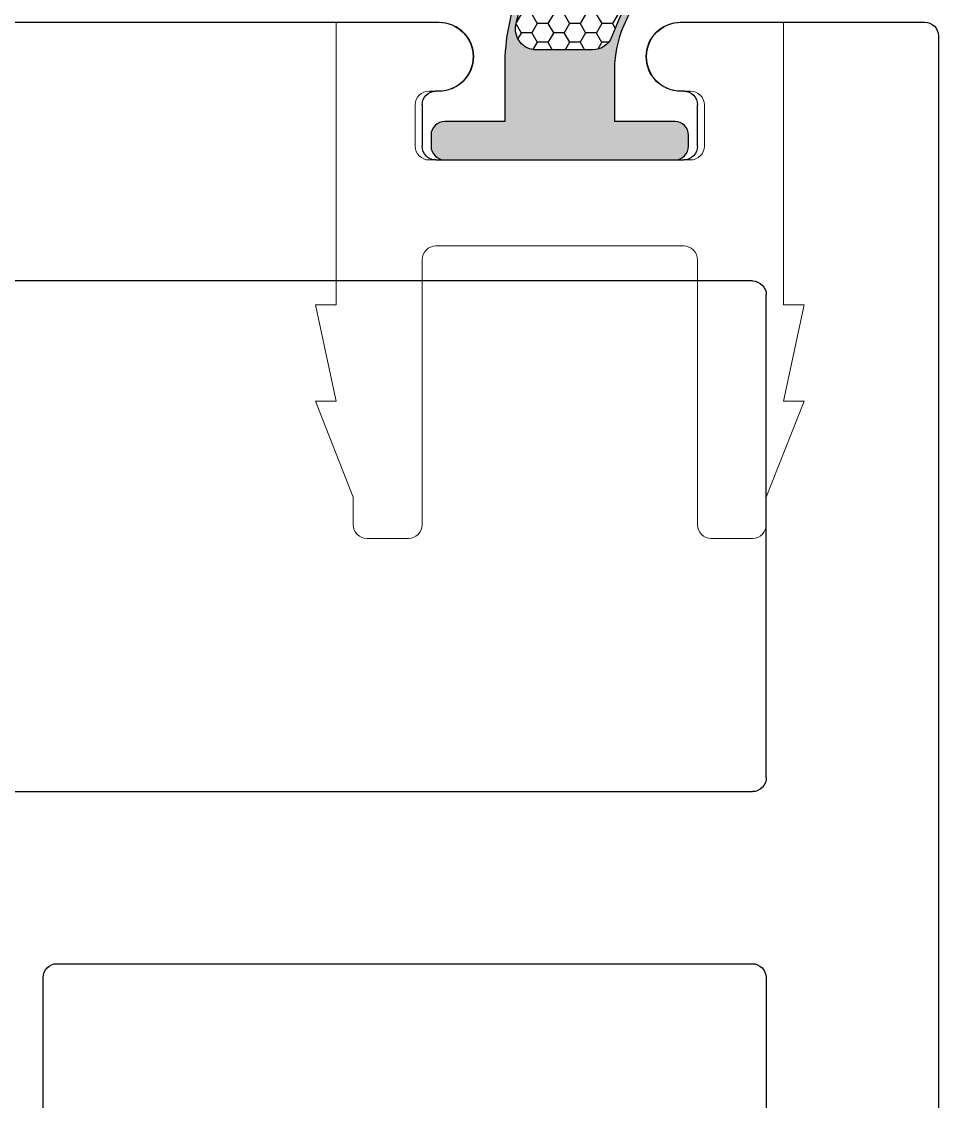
# Model space of a CAD drawing. Extents: x -82 to 113, y -82 to 93.
# Drawn here: x 19.616 to 20.282, y 87.133 to 87.918 of the extents above; entities that cross this region are included whole.
import ezdxf

# ---------------------------------------------------------------- set-up
doc = ezdxf.new("R2010")
doc.units = 0
doc.header["$MEASUREMENT"] = 0
doc.layers.get('0').update_dxf_attribs({"linetype": 'CONTINUOUS'})
for name, color, linetype in [('INERTIA', 7, 'CONTINUOUS'), ('Part', 7, 'CONTINUOUS'), ('VENT', 5, 'CONTINUOUS')]:
    doc.layers.add(name, color=color, linetype=linetype)

# ---------------------------------------------------------------- blocks, each defined once
blk = doc.blocks.new('3203-1_Sash_Component')
for p, q in [((0.124, 3.06399), (-0.053, 3.06399)), ((1.31899, 3.06398), (0.3, 3.06398)), ((-0.063, 3.05399), (-0.063, 0.00999)), ((0.149, 3.0389), (0.149, 3.03899)), ((0.122, 3.0139), (0.124, 3.0139)), ((0.3, 3.01386), (0.302, 3.01386)), ((0.112, 2.97393), (0.112, 3.0039)), ((0.312, 3.00386), (0.312, 2.97389)), ((0.302, 2.96393), (0.122, 2.96393)), ((0.072, 2.87599), (1.219, 2.87599)), ((0.062, 2.51498), (0.062, 2.86599)), ((1.219, 2.50515), (0.072, 2.50498)), ((0.57719, 2.37998), (0.07219, 2.37998)), ((0.06219, 2.36998), (0.06219, 2.19998)), ((0.58719, 2.19998), (0.58719, 2.36998))]:
    blk.add_line(p, q)
for centre, radius, start, end in [((-0.053, 3.05399), 0.01, 90, 180), ((0.124, 3.03899), 0.025, 360, 90), ((0.3, 3.03898), 0.025, 90, 180), ((0.124, 3.0389), 0.025, 270, 0), ((0.3, 3.03886), 0.025, 179.72556, 269.99953), ((0.122, 3.0039), 0.01, 90, 180), ((0.302, 3.00386), 0.01, 0, 90), ((0.122, 2.97393), 0.01, 180, 270), ((0.30207, 2.97386), 0.00993, 269.6042, 0.16391), ((0.072, 2.86599), 0.01, 90, 180), ((0.072, 2.51498), 0.01, 180, 270.00847), ((0.07219, 2.36998), 0.01, 90, 180), ((0.57719, 2.36998), 0.01, 0, 90)]:
    blk.add_arc(centre, radius, start, end)
blk = doc.blocks.new('3203_Sash_Assembly')
blk.add_blockref('3203-1_Sash_Component', (0, 0))
blk = doc.blocks.new('25196')
h = blk.add_hatch(color=256)
h.dxf.hatch_style = 1
h.paths.add_polyline_path([(-0.0835, 0, 0.414214), (-0.0935, -0.01), (-0.0935, -0.018, 0.414214), (-0.0835, -0.028), (-0.04, -0.028), (-0.04, -0.05786), (-0.04, -0.06595, -0.10127), (-0.04643, -0.09737, -0.137313), (-0.15227, -0.22948, 1.008481), (-0.10048, -0.29044, 0.135242), (0.02844, -0.12572, 0.099129), (0.04, -0.06797), (0.04, -0.05786), (0.04, -0.028), (0.0835, -0.028, 0.414214), (0.0935, -0.018), (0.0935, -0.01, 0.414214), (0.0835, 0)])
h.paths.add_polyline_path([(0.01716, -0.08, -0.476976), (0.03183, -0.09812, -0.046479), (0.02382, -0.1238, -0.135368), (-0.10361, -0.28654, -1.008549), (-0.14921, -0.23343, 0.145575), (-0.03787, -0.08958, -0.309671), (-0.02388, -0.08), (-0.01786, -0.08)], flags=16)
h = blk.add_hatch()
h.set_pattern_fill('HONEY', color=256, scale=0.0625)
h.set_pattern_definition([(0, (45.462435, 20.431424), (0.01171875, 0.0067658235), [0.0078125, -0.015625]), (120, (45.462435, 20.431424), (-0.01171875, 0.0067658235), [0.0078125, -0.015625]), (60, (45.462435, 20.431424), (3e-18, 0.0135316469), [-0.015625, 0.0078125])])
h.paths.add_polyline_path([(-0.14921, -0.23343, 1.008549), (-0.10361, -0.28654, 0.135368), (0.02382, -0.1238, 0.046479), (0.03183, -0.09812, 0.476976), (0.01716, -0.08), (-0.01786, -0.08), (-0.02388, -0.08, 0.309671), (-0.03787, -0.08958, -0.145575)])
at = {"layer": 'Part'}
blk.add_lwpolyline([(-0.10048, -0.29044, 0.135242), (0.02844, -0.12572, 0.099129), (0.04, -0.06797), (0.04, -0.05786), (0.04, -0.028), (0.0835, -0.028, 0.414214), (0.0935, -0.018), (0.0935, -0.01, 0.414214), (0.0835, 0), (-0.0835, 0, 0.414214), (-0.0935, -0.01), (-0.0935, -0.018, 0.414214), (-0.0835, -0.028), (-0.04, -0.028), (-0.04, -0.05786), (-0.04, -0.06595, -0.10127), (-0.04643, -0.09737, -0.137313), (-0.15227, -0.22948, 1.008481)], format="xyb", close=True, dxfattribs=at)
blk.add_lwpolyline([(0.01719, -0.08, -0.476392), (0.03183, -0.09812, -0.046479), (0.02382, -0.1238, -0.135368), (-0.10361, -0.28654, -1.008549), (-0.14921, -0.23343, 0.145575), (-0.03787, -0.08958, -0.309671), (-0.02388, -0.08), (-0.01786, -0.08), (0.01786, -0.08)], format="xyb", dxfattribs=at)

msp = doc.modelspace()

# ---------------------------------------------------------------- linework, layer by layer
at = {"layer": 'INERTIA', "color": 1, "lineweight": 20}
msp.add_lwpolyline([(20.1021, 87.86742, -0.414214), (20.1121, 87.85742), (20.1121, 87.82742, -0.414214), (20.1021, 87.81742), (19.9121, 87.81742, -0.414214), (19.9021, 87.82742), (19.9021, 87.85742, -0.414214), (19.9121, 87.86742), (19.9196, 87.86742, 1), (19.9196, 87.91742), (19.8446, 87.91742), (19.8446, 87.71227), (19.8296, 87.71227), (19.8446, 87.64227), (19.8296, 87.64227), (19.8571, 87.57242), (19.8571, 87.55242, 0.414214), (19.8671, 87.54242), (19.8971, 87.54242, 0.414214), (19.9071, 87.55242), (19.9071, 87.74492, -0.414214), (19.9171, 87.75492), (20.0971, 87.75492, -0.414214), (20.1071, 87.74492), (20.1071, 87.55242, 0.414214), (20.1171, 87.54242), (20.1471, 87.54242, 0.414214), (20.1571, 87.55242), (20.1571, 87.57242), (20.1846, 87.64227), (20.1696, 87.64227), (20.1846, 87.71227), (20.1696, 87.71227), (20.1696, 87.91742), (20.0946, 87.91742, 1), (20.0946, 87.86742)], format="xyb", close=True, dxfattribs=at)

# ---------------------------------------------------------------- block references
at = {"rotation": 180}
msp.add_blockref('25196', (20.0071, 87.81742), dxfattribs=at)
at = {"layer": 'VENT', "xscale": -1, "rotation": 359.9999999994975}
msp.add_blockref('3203_Sash_Assembly', (20.2191, 84.85349), dxfattribs=at)

doc.saveas('drawing.dxf')
